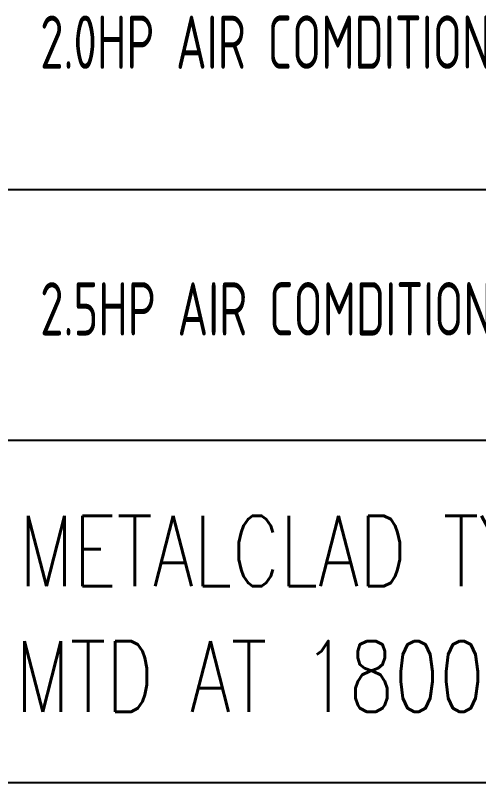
# Model space of a CAD drawing. Header units: inches. Extents: x -86208230 to 200276, y 9267 to 1246656.
# Drawn here: x 152461 to 153775, y 22850 to 25026 of the extents above; entities that cross this region are included whole.
import ezdxf

# ---------------------------------------------------------------- set-up
doc = ezdxf.new("R2010")
doc.units = ezdxf.units.IN
doc.header["$MEASUREMENT"] = 0
doc.layers.add('ELECT', color=6, linetype='Continuous')
doc.layers.add('LAMPU', color=7, linetype='Continuous')
doc.styles.add('DIM', font='dim', dxfattribs={"width": 0.75})
doc.styles.add('ROMANS', font='romans.shx', dxfattribs={"width": 0.5, "height": 400})

msp = doc.modelspace()

# ---------------------------------------------------------------- linework, layer by layer
at = {"layer": 'LAMPU', "color": 1, "linetype": 'Continuous'}
for p, q in [((151160.6, 24532.2), (161239.1, 24532.2)), ((151148.8, 23821.4), (161229.3, 23821.4)), ((151148.8, 22849.6), (161229.3, 22849.6))]:
    msp.add_line(p, q, dxfattribs=at)

# ---------------------------------------------------------------- texts
at = {"layer": 'ELECT', "color": 7, "style": 'ROMANS', "width": 0.75}
for s, p in [('METALCLAD TYPE DISTRIBUTION BOARD', (152471.4, 23406.7)), ('MTD AT 1800MM HIGH FROM FFL TO UNDERSIDE OF BOARD', (152461.1, 23050.9))]:
    msp.add_text(s, height=200, dxfattribs=at).set_placement(p)
at = {"layer": 'LAMPU', "color": 7, "linetype": 'Continuous', "style": 'DIM', "width": 0.75}
for s, p in [('2.0HP AIR COMDITION , RATED INPUT CAPACITY 2186W ', (152531.2, 24874.2)), ('2.5HP AIR COMDITION , RATED INPUT CAPACITY 2186W ', (152531.2, 24117.8))]:
    msp.add_text(s, height=151.217, dxfattribs=at).set_placement(p)

doc.saveas('drawing.dxf')
